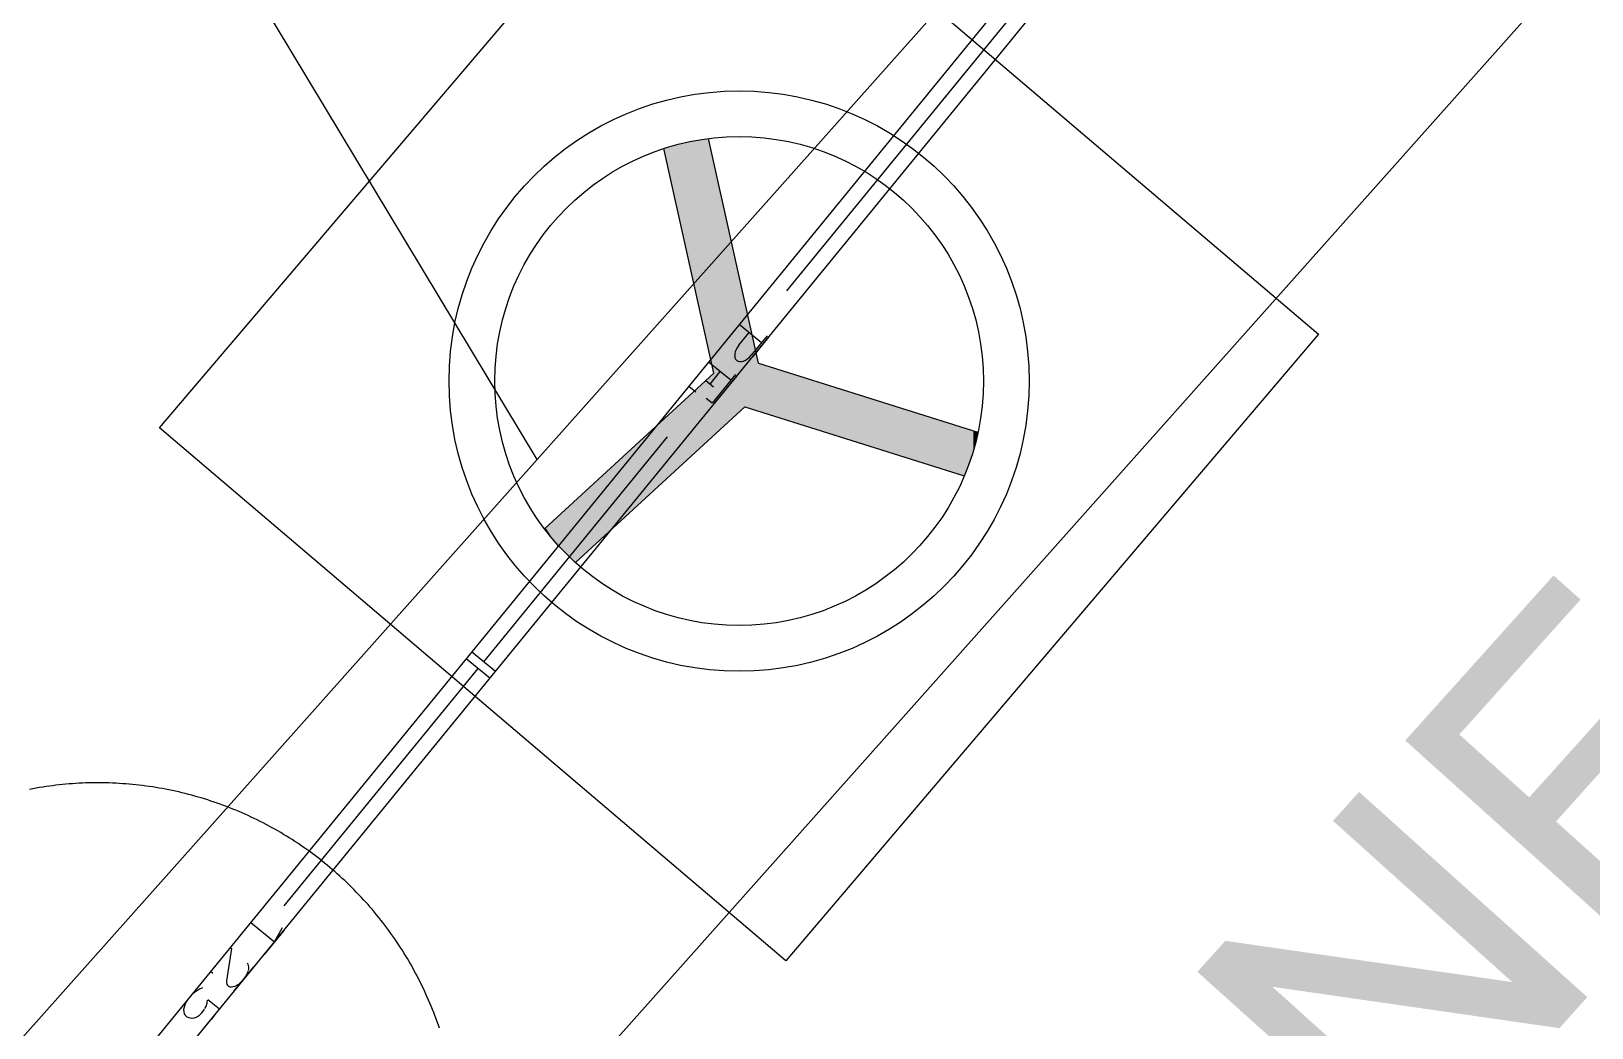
# Model space of a CAD drawing. Header units: inches. Extents: x 0.0008 to 0.0144, y 0.0003 to 0.0113.
# Drawn here: x 0.0101783 to 0.0104285, y 0.0010315 to 0.0011912 of the extents above; entities that cross this region are included whole.
import ezdxf

# ---------------------------------------------------------------- set-up
doc = ezdxf.new("R2010")
doc.units = ezdxf.units.IN
doc.header["$MEASUREMENT"] = 0
doc.linetypes.add('PUNKT', pattern=[6.35, 0, -6.35])
doc.layers.add('Standard', color=7, linetype='Continuous')

# ---------------------------------------------------------------- blocks, each defined once
blk = doc.blocks.new('*U470')
at = {"color": 7, "linetype": 'ByBlock'}
for points in [[(0.2639361, 0.0269471), (0.26383, 0.0270425), (0.2639361, 0.0271606)], [(0.2639361, 0.0269471), (0.2639361, 0.0271606), (0.2642073, 0.0267034)], [(0.2642073, 0.0267034), (0.2642073, 0.0269168), (0.2643134, 0.026608)], [(0.2643134, 0.026608), (0.2643134, 0.0268214), (0.2645599, 0.0263864)], [(0.2645599, 0.0262264), (0.2645599, 0.0265998), (0.2647523, 0.0261987)], [(0.2633912, 0.026326), (0.2632777, 0.026428), (0.2633912, 0.0265543)], [(0.2633912, 0.026326), (0.2633912, 0.0265543), (0.2635829, 0.0261536)], [(0.2635829, 0.0263671), (0.2635829, 0.0265267), (0.26383, 0.0263315)], [(0.26383, 0.0263315), (0.2635829, 0.0265267), (0.26383, 0.0264912)], [(0.26383, 0.0263315), (0.26383, 0.0264912), (0.2639361, 0.0263162)], [(0.2639361, 0.0263162), (0.2639361, 0.026476), (0.2642073, 0.0262772)], [(0.2642073, 0.0262772), (0.2639361, 0.026476), (0.2642073, 0.026437)], [(0.2642073, 0.0262772), (0.2642073, 0.026437), (0.2643134, 0.0262619)], [(0.2643134, 0.0262619), (0.2643134, 0.0264218), (0.2645599, 0.0262264)], [(0.2645599, 0.0262264), (0.2643134, 0.0264218), (0.2645599, 0.0263864)], [(0.2635829, 0.0261536), (0.2635829, 0.0263671), (0.26383, 0.0259315)], [(0.26383, 0.0259315), (0.26383, 0.026145), (0.2639361, 0.0258361)], [(0.2639361, 0.0258361), (0.2639361, 0.0260496), (0.2642073, 0.0255924)]]:
    blk.add_solid(points, dxfattribs=at)
at = {"color": 7, "linetype": 'ByBlock', "extrusion": (0, 0, -1)}
for points in [[(-0.2642073, 0.0267034), (-0.2639361, 0.0271606), (-0.2642073, 0.0269168)], [(-0.2643134, 0.026608), (-0.2642073, 0.0269168), (-0.2643134, 0.0268214)], [(-0.2645599, 0.0263864), (-0.2643134, 0.0268214), (-0.2645599, 0.0265998)], [(-0.2647523, 0.0261987), (-0.2645599, 0.0265998), (-0.2647523, 0.026427)], [(-0.2635829, 0.0261536), (-0.2633912, 0.0265543), (-0.2635829, 0.0265267)], [(-0.2639361, 0.0263162), (-0.26383, 0.0264912), (-0.2639361, 0.026476)], [(-0.2643134, 0.0262619), (-0.2642073, 0.026437), (-0.2643134, 0.0264218)], [(-0.2647523, 0.0261987), (-0.2647523, 0.026427), (-0.2648658, 0.0263249)], [(-0.26383, 0.0259315), (-0.2635829, 0.0263671), (-0.26383, 0.026145)], [(-0.2639361, 0.0258361), (-0.26383, 0.026145), (-0.2639361, 0.0260496)], [(-0.2642073, 0.0255924), (-0.2639361, 0.0260496), (-0.2642073, 0.0258058)], [(-0.2642073, 0.0255924), (-0.2642073, 0.0258058), (-0.2643134, 0.0257104)]]:
    blk.add_solid(points, dxfattribs=at)
blk = doc.blocks.new('*U471')
at = {"color": 7, "linetype": 'ByBlock'}
for points in [[(0.2647283, 0.0278212), (0.2646292, 0.0279317), (0.2647283, 0.0280419)], [(0.2643445, 0.0273942), (0.2643445, 0.0276148), (0.2646292, 0.027711)], [(0.2650915, 0.0274331), (0.2650547, 0.0276115), (0.2650915, 0.0276525)], [(0.2643445, 0.0271718), (0.2641242, 0.0273698), (0.2643445, 0.0276148)], [(0.2650547, 0.0273921), (0.2650538, 0.0276106), (0.2650547, 0.0276115)], [(0.2643445, 0.0271718), (0.2643445, 0.0273942), (0.2646292, 0.0269158)], [(0.264838, 0.0271511), (0.2647383, 0.0272596), (0.264838, 0.0273705)], [(0.264838, 0.0271511), (0.264838, 0.0273705), (0.2650538, 0.0273912)], [(0.2647283, 0.0268267), (0.2646292, 0.0271382), (0.2647283, 0.0272484)], [(0.2647383, 0.0268177), (0.2647283, 0.0272484), (0.2647383, 0.0272596)], [(0.2647283, 0.0268267), (0.2647283, 0.0272484), (0.2647383, 0.0268177)], [(0.2646292, 0.0269158), (0.2646292, 0.0271382), (0.2647283, 0.0268267)], [(0.2652006, 0.0266974), (0.2652006, 0.026918), (0.2655678, 0.0271059)], [(0.2647383, 0.0268177), (0.2647383, 0.0270402), (0.264838, 0.0267281)], [(0.264838, 0.0267281), (0.264838, 0.0269505), (0.2650538, 0.0265341)], [(0.2652006, 0.0266974), (0.2650915, 0.0267967), (0.2652006, 0.026918)], [(0.2650915, 0.026576), (0.2650547, 0.0267558), (0.2650915, 0.0267967)]]:
    blk.add_solid(points, dxfattribs=at)
at = {"color": 7, "linetype": 'ByBlock', "extrusion": (0, 0, -1)}
for points in [[(-0.2647283, 0.0278212), (-0.2647283, 0.0280419), (-0.2647383, 0.0278324)], [(-0.2647383, 0.0278324), (-0.2647283, 0.0280419), (-0.2647383, 0.0280329)], [(-0.2647383, 0.0278324), (-0.2647383, 0.0280329), (-0.264838, 0.0279433)], [(-0.2646292, 0.027711), (-0.2643445, 0.0276148), (-0.2646292, 0.0279317)], [(-0.2646292, 0.027711), (-0.2646292, 0.0279317), (-0.2647283, 0.0278212)], [(-0.2650915, 0.0274331), (-0.2650915, 0.0276525), (-0.2652006, 0.0275544)], [(-0.2650538, 0.0273912), (-0.264838, 0.0273705), (-0.2650538, 0.0276106)], [(-0.2650538, 0.0273912), (-0.2650538, 0.0276106), (-0.2650547, 0.0273921)], [(-0.2650547, 0.0273921), (-0.2650547, 0.0276115), (-0.2650915, 0.0274331)], [(-0.2646292, 0.0269158), (-0.2643445, 0.0273942), (-0.2646292, 0.0271382)], [(-0.2655678, 0.0271059), (-0.2652006, 0.026918), (-0.2655678, 0.0273266)], [(-0.2655678, 0.0271059), (-0.2655678, 0.0273266), (-0.2656775, 0.027228)], [(-0.2647383, 0.0270402), (-0.2647383, 0.0272596), (-0.264838, 0.0271511)], [(-0.264838, 0.0267281), (-0.2647383, 0.0270402), (-0.264838, 0.0269505)], [(-0.2650538, 0.0265341), (-0.264838, 0.0269505), (-0.2650538, 0.0267566)], [(-0.2650915, 0.026576), (-0.2650915, 0.0267967), (-0.2652006, 0.0266974)], [(-0.2650538, 0.0265341), (-0.2650538, 0.0267566), (-0.2650547, 0.0265351)], [(-0.2650547, 0.0265351), (-0.2650538, 0.0267566), (-0.2650547, 0.0267558)], [(-0.2650547, 0.0265351), (-0.2650547, 0.0267558), (-0.2650915, 0.026576)]]:
    blk.add_solid(points, dxfattribs=at)
blk = doc.blocks.new('*U617')
at = {"layer": 'Standard', "color": 4, "linetype": 'ByBlock'}
for points in [[(0.2612791, 0.0289965), (0.2612276, 0.0298111), (0.2612791, 0.0298193)], [(0.2612868, 0.0289617), (0.2612791, 0.0298193), (0.2612868, 0.0298203)], [(0.2612791, 0.0289965), (0.2612791, 0.0298193), (0.2612868, 0.0289617)], [(0.2612868, 0.0289617), (0.2612868, 0.0298203), (0.2613082, 0.0288653)], [(0.2611264, 0.0296831), (0.2611049, 0.0297799), (0.2611264, 0.0297866)], [(0.2611767, 0.0294569), (0.2611264, 0.0297866), (0.2611767, 0.0298001)], [(0.2611264, 0.0296831), (0.2611264, 0.0297866), (0.2611767, 0.0294569)], [(0.2612276, 0.0292279), (0.2611767, 0.0298001), (0.2612276, 0.0298111)], [(0.2611767, 0.0294569), (0.2611767, 0.0298001), (0.2612276, 0.0292279)], [(0.2612276, 0.0292279), (0.2612276, 0.0298111), (0.2612791, 0.0289965)], [(0.2614342, 0.028728), (0.2614342, 0.0291573), (0.2614902, 0.0287104)], [(0.2613082, 0.0286124), (0.2612868, 0.0288457), (0.2613082, 0.0288653)], [(0.2614902, 0.0287104), (0.2614902, 0.0289058), (0.2623279, 0.0284468)], [(0.2623279, 0.0284468), (0.2614902, 0.0289058), (0.2623279, 0.0286422)], [(0.2612791, 0.0285856), (0.2612276, 0.0287914), (0.2612791, 0.0288386)], [(0.2612868, 0.0285927), (0.2612791, 0.0288386), (0.2612868, 0.0288457)], [(0.2611767, 0.0284917), (0.2611264, 0.0286985), (0.2611767, 0.0287446)], [(0.2612276, 0.0285384), (0.2611767, 0.0287446), (0.2612276, 0.0287914)], [(0.2611049, 0.0284258), (0.2607439, 0.0283475), (0.2611049, 0.0286788)], [(0.2611264, 0.0284456), (0.2611049, 0.0286788), (0.2611264, 0.0286985)], [(0.2607439, 0.0280946), (0.2607439, 0.0283475), (0.2611049, 0.0284258)], [(0.2606904, 0.0281467), (0.2606555, 0.0282665), (0.2606904, 0.0282985)], [(0.2607273, 0.0281099), (0.2606904, 0.0282985), (0.2607273, 0.0283324)], [(0.2606904, 0.0281467), (0.2606904, 0.0282985), (0.2607273, 0.0281099)], [(0.2607439, 0.0280946), (0.2607273, 0.0283324), (0.2607439, 0.0283475)], [(0.2607273, 0.0281099), (0.2607273, 0.0283324), (0.2607439, 0.0280946)], [(0.2606226, 0.0282257), (0.2606179, 0.0282319), (0.2606226, 0.0282363)], [(0.2606555, 0.0281853), (0.2606226, 0.0282363), (0.2606555, 0.0282665)], [(0.2606226, 0.0282257), (0.2606226, 0.0282363), (0.2606555, 0.0281853)], [(0.2606555, 0.0281853), (0.2606555, 0.0282665), (0.2606904, 0.0281467)]]:
    blk.add_solid(points, dxfattribs=at)
at = {"layer": 'Standard', "color": 4, "linetype": 'ByBlock', "extrusion": (0, 0, -1)}
for points in [[(-0.2613082, 0.0288653), (-0.2612868, 0.0298203), (-0.2613082, 0.029724)], [(-0.2613082, 0.0286124), (-0.2613082, 0.029724), (-0.2614342, 0.028728)], [(-0.2614342, 0.028728), (-0.2613082, 0.029724), (-0.2614342, 0.0291573)], [(-0.2614902, 0.0287104), (-0.2614342, 0.0291573), (-0.2614902, 0.0289058)], [(-0.2612791, 0.0285856), (-0.2612791, 0.0288386), (-0.2612868, 0.0285927)], [(-0.2612868, 0.0285927), (-0.2612868, 0.0288457), (-0.2613082, 0.0286124)], [(-0.2611767, 0.0284917), (-0.2611767, 0.0287446), (-0.2612276, 0.0285384)], [(-0.2612276, 0.0285384), (-0.2612276, 0.0287914), (-0.2612791, 0.0285856)], [(-0.2611049, 0.0284258), (-0.2611049, 0.0286788), (-0.2611264, 0.0284456)], [(-0.2611264, 0.0284456), (-0.2611264, 0.0286985), (-0.2611767, 0.0284917)], [(-0.2623279, 0.0284468), (-0.2623279, 0.0286422), (-0.2623309, 0.028454)], [(-0.2623309, 0.028454), (-0.2623279, 0.0286422), (-0.2623309, 0.0286413)], [(-0.2623309, 0.028454), (-0.2623309, 0.0286413), (-0.2623495, 0.0285027)], [(-0.2623495, 0.0285027), (-0.2623309, 0.0286413), (-0.2623495, 0.0286354)], [(-0.2623495, 0.0285027), (-0.2623495, 0.0286354), (-0.2623655, 0.0285523)], [(-0.2623655, 0.0285523), (-0.2623495, 0.0286354), (-0.2623655, 0.0286304)], [(-0.2623655, 0.0285523), (-0.2623655, 0.0286304), (-0.2623789, 0.0286026)], [(-0.2623789, 0.0286026), (-0.2623655, 0.0286304), (-0.2623789, 0.0286262)], [(-0.2623789, 0.0286026), (-0.2623789, 0.0286262), (-0.2623839, 0.0286246)]]:
    blk.add_solid(points, dxfattribs=at)

msp = doc.modelspace()

# ---------------------------------------------------------------- linework, layer by layer
at = {"layer": 'Standard', "color": 2, "linetype": 'ByBlock'}
for p, q in [((0.01303931, 0.00413544), (0.00992559, 0.0006408)), ((0.01025939, 0.00112258), (0.01032638, 0.00119776))]:
    msp.add_line(p, q, dxfattribs=at)
at = {"layer": 'Standard', "color": 100, "linetype": 'ByBlock'}
for p, q in [((0.01025939, 0.00112258), (0.01005497, 0.00146188)), ((0.00987332, 0.00068935), (0.01025939, 0.00112258))]:
    msp.add_line(p, q, dxfattribs=at)
at = {"layer": 'Standard', "color": 51, "linetype": 'ByBlock'}
for p, q in [((0.01019015, 0.00101212), (0.0103983, 0.00126673)), ((0.01034202, 0.00120565), (0.01018634, 0.00101523)), ((0.01029489, 0.00113802), (0.01028688, 0.00117403)), ((0.01028773, 0.00113643), (0.01027972, 0.00117244)), ((0.01028773, 0.00113643), (0.01026055, 0.00111149)), ((0.01029489, 0.00113802), (0.01033007, 0.00112695)), ((0.01029269, 0.00113102), (0.01026551, 0.00110609)), ((0.01029269, 0.00113102), (0.01032787, 0.00111995)), ((0.01017852, 0.00106982), (0.01017799, 0.00106972)), ((0.01017904, 0.00106991), (0.01017852, 0.00106982)), ((0.01017957, 0.00107), (0.01017904, 0.00106991)), ((0.0101801, 0.00107009), (0.01017957, 0.00107)), ((0.01018063, 0.00107016), (0.0101801, 0.00107009)), ((0.01018116, 0.00107024), (0.01018063, 0.00107016)), ((0.01018169, 0.00107031), (0.01018116, 0.00107024)), ((0.01018222, 0.00107037), (0.01018169, 0.00107031)), ((0.01018275, 0.00107043), (0.01018222, 0.00107037)), ((0.01018329, 0.00107049), (0.01018275, 0.00107043)), ((0.01018382, 0.00107054), (0.01018329, 0.00107049)), ((0.01018435, 0.00107058), (0.01018382, 0.00107054)), ((0.01018489, 0.00107062), (0.01018435, 0.00107058)), ((0.01018542, 0.00107066), (0.01018489, 0.00107062)), ((0.01018596, 0.00107069), (0.01018542, 0.00107066)), ((0.01018649, 0.00107071), (0.01018596, 0.00107069)), ((0.01018703, 0.00107074), (0.01018649, 0.00107071)), ((0.01018756, 0.00107075), (0.01018703, 0.00107074)), ((0.0101881, 0.00107076), (0.01018756, 0.00107075)), ((0.01018863, 0.00107077), (0.0101881, 0.00107076)), ((0.01018917, 0.00107077), (0.01018863, 0.00107077)), ((0.0101897, 0.00107076), (0.01018917, 0.00107077)), ((0.01019024, 0.00107075), (0.0101897, 0.00107076)), ((0.01019078, 0.00107074), (0.01019024, 0.00107075)), ((0.01019131, 0.00107072), (0.01019078, 0.00107074)), ((0.01019185, 0.00107069), (0.01019131, 0.00107072)), ((0.01019238, 0.00107067), (0.01019185, 0.00107069)), ((0.01019291, 0.00107063), (0.01019238, 0.00107067)), ((0.01019345, 0.00107059), (0.01019291, 0.00107063)), ((0.01019398, 0.00107055), (0.01019345, 0.00107059)), ((0.01019452, 0.0010705), (0.01019398, 0.00107055)), ((0.01019505, 0.00107044), (0.01019452, 0.0010705)), ((0.01019558, 0.00107039), (0.01019505, 0.00107044)), ((0.01019611, 0.00107032), (0.01019558, 0.00107039)), ((0.01019664, 0.00107025), (0.01019611, 0.00107032)), ((0.01019717, 0.00107018), (0.01019664, 0.00107025)), ((0.0101977, 0.0010701), (0.01019717, 0.00107018)), ((0.01019823, 0.00107002), (0.0101977, 0.0010701)), ((0.01019876, 0.00106993), (0.01019823, 0.00107002)), ((0.01019929, 0.00106984), (0.01019876, 0.00106993)), ((0.01019981, 0.00106974), (0.01019929, 0.00106984)), ((0.01020034, 0.00106963), (0.01019981, 0.00106974)), ((0.01020086, 0.00106953), (0.01020034, 0.00106963)), ((0.01020139, 0.00106941), (0.01020086, 0.00106953)), ((0.01020191, 0.0010693), (0.01020139, 0.00106941)), ((0.01020243, 0.00106917), (0.01020191, 0.0010693)), ((0.01020295, 0.00106905), (0.01020243, 0.00106917)), ((0.01020347, 0.00106891), (0.01020295, 0.00106905)), ((0.01020399, 0.00106878), (0.01020347, 0.00106891)), ((0.01020451, 0.00106864), (0.01020399, 0.00106878)), ((0.01020502, 0.00106849), (0.01020451, 0.00106864)), ((0.01020553, 0.00106834), (0.01020502, 0.00106849)), ((0.01020605, 0.00106818), (0.01020553, 0.00106834)), ((0.01020656, 0.00106802), (0.01020605, 0.00106818)), ((0.01020707, 0.00106785), (0.01020656, 0.00106802)), ((0.01020757, 0.00106768), (0.01020707, 0.00106785)), ((0.01020808, 0.00106751), (0.01020757, 0.00106768)), ((0.01020858, 0.00106733), (0.01020808, 0.00106751)), ((0.01020909, 0.00106715), (0.01020858, 0.00106733)), ((0.01020959, 0.00106696), (0.01020909, 0.00106715)), ((0.01021009, 0.00106676), (0.01020959, 0.00106696)), ((0.01021059, 0.00106657), (0.01021009, 0.00106676)), ((0.01021108, 0.00106636), (0.01021059, 0.00106657)), ((0.01021158, 0.00106616), (0.01021108, 0.00106636)), ((0.01021207, 0.00106594), (0.01021158, 0.00106616)), ((0.01021256, 0.00106573), (0.01021207, 0.00106594)), ((0.01021304, 0.00106551), (0.01021256, 0.00106573)), ((0.01021353, 0.00106528), (0.01021304, 0.00106551)), ((0.01021401, 0.00106505), (0.01021353, 0.00106528)), ((0.0102145, 0.00106482), (0.01021401, 0.00106505)), ((0.01021497, 0.00106458), (0.0102145, 0.00106482)), ((0.01021545, 0.00106433), (0.01021497, 0.00106458)), ((0.01021593, 0.00106409), (0.01021545, 0.00106433)), ((0.0102164, 0.00106383), (0.01021593, 0.00106409)), ((0.01021687, 0.00106358), (0.0102164, 0.00106383)), ((0.01021734, 0.00106332), (0.01021687, 0.00106358)), ((0.0102178, 0.00106305), (0.01021734, 0.00106332)), ((0.01021826, 0.00106278), (0.0102178, 0.00106305)), ((0.01021873, 0.00106251), (0.01021826, 0.00106278)), ((0.01021918, 0.00106223), (0.01021873, 0.00106251)), ((0.01021964, 0.00106195), (0.01021918, 0.00106223)), ((0.01022009, 0.00106166), (0.01021964, 0.00106195)), ((0.01022054, 0.00106137), (0.01022009, 0.00106166)), ((0.01022099, 0.00106108), (0.01022054, 0.00106137)), ((0.01022143, 0.00106078), (0.01022099, 0.00106108)), ((0.01022187, 0.00106047), (0.01022143, 0.00106078)), ((0.01022231, 0.00106017), (0.01022187, 0.00106047)), ((0.01022275, 0.00105986), (0.01022231, 0.00106017)), ((0.01022318, 0.00105954), (0.01022275, 0.00105986)), ((0.01022361, 0.00105922), (0.01022318, 0.00105954)), ((0.01022404, 0.0010589), (0.01022361, 0.00105922)), ((0.01022446, 0.00105857), (0.01022404, 0.0010589)), ((0.01022488, 0.00105824), (0.01022446, 0.00105857)), ((0.0102253, 0.00105791), (0.01022488, 0.00105824)), ((0.01022572, 0.00105757), (0.0102253, 0.00105791)), ((0.01022613, 0.00105722), (0.01022572, 0.00105757)), ((0.01022654, 0.00105688), (0.01022613, 0.00105722)), ((0.01022694, 0.00105653), (0.01022654, 0.00105688)), ((0.01022734, 0.00105617), (0.01022694, 0.00105653)), ((0.01022774, 0.00105582), (0.01022734, 0.00105617)), ((0.01022814, 0.00105545), (0.01022774, 0.00105582)), ((0.01022853, 0.00105509), (0.01022814, 0.00105545)), ((0.01022892, 0.00105472), (0.01022853, 0.00105509)), ((0.0102293, 0.00105435), (0.01022892, 0.00105472)), ((0.01022968, 0.00105397), (0.0102293, 0.00105435)), ((0.01023006, 0.00105359), (0.01022968, 0.00105397)), ((0.01023044, 0.00105321), (0.01023006, 0.00105359)), ((0.01023081, 0.00105283), (0.01023044, 0.00105321)), ((0.01023118, 0.00105244), (0.01023081, 0.00105283)), ((0.01023154, 0.00105204), (0.01023118, 0.00105244)), ((0.0102319, 0.00105165), (0.01023154, 0.00105204)), ((0.01023226, 0.00105125), (0.0102319, 0.00105165)), ((0.01023261, 0.00105084), (0.01023226, 0.00105125)), ((0.01023296, 0.00105044), (0.01023261, 0.00105084)), ((0.0102333, 0.00105003), (0.01023296, 0.00105044)), ((0.01023364, 0.00104962), (0.0102333, 0.00105003)), ((0.01023398, 0.0010492), (0.01023364, 0.00104962)), ((0.01023432, 0.00104878), (0.01023398, 0.0010492)), ((0.01023465, 0.00104836), (0.01023432, 0.00104878)), ((0.01023497, 0.00104793), (0.01023465, 0.00104836)), ((0.01023529, 0.00104751), (0.01023497, 0.00104793)), ((0.01023561, 0.00104708), (0.01023529, 0.00104751)), ((0.01023593, 0.00104664), (0.01023561, 0.00104708)), ((0.01023624, 0.00104621), (0.01023593, 0.00104664)), ((0.01023654, 0.00104577), (0.01023624, 0.00104621)), ((0.01023684, 0.00104532), (0.01023654, 0.00104577)), ((0.01023714, 0.00104488), (0.01023684, 0.00104532)), ((0.01023743, 0.00104443), (0.01023714, 0.00104488)), ((0.01023772, 0.00104398), (0.01023743, 0.00104443)), ((0.01023801, 0.00104353), (0.01023772, 0.00104398)), ((0.01023829, 0.00104307), (0.01023801, 0.00104353)), ((0.01023857, 0.00104261), (0.01023829, 0.00104307)), ((0.01023884, 0.00104215), (0.01023857, 0.00104261)), ((0.01023911, 0.00104169), (0.01023884, 0.00104215)), ((0.01023937, 0.00104122), (0.01023911, 0.00104169)), ((0.01023963, 0.00104075), (0.01023937, 0.00104122)), ((0.01023989, 0.00104028), (0.01023963, 0.00104075)), ((0.01024014, 0.00103981), (0.01023989, 0.00104028)), ((0.01024038, 0.00103933), (0.01024014, 0.00103981)), ((0.01024063, 0.00103886), (0.01024038, 0.00103933)), ((0.01024086, 0.00103838), (0.01024063, 0.00103886)), ((0.0102411, 0.00103789), (0.01024086, 0.00103838)), ((0.01024133, 0.00103741), (0.0102411, 0.00103789)), ((0.01024155, 0.00103692), (0.01024133, 0.00103741)), ((0.01024177, 0.00103643), (0.01024155, 0.00103692)), ((0.01024198, 0.00103594), (0.01024177, 0.00103643)), ((0.01024219, 0.00103545), (0.01024198, 0.00103594)), ((0.0102424, 0.00103496), (0.01024219, 0.00103545)), ((0.0102426, 0.00103446), (0.0102424, 0.00103496)), ((0.0102428, 0.00103396), (0.0102426, 0.00103446)), ((0.01024299, 0.00103346), (0.0102428, 0.00103396)), ((0.01024318, 0.00103296), (0.01024299, 0.00103346)), ((0.01024336, 0.00103246), (0.01024318, 0.00103296)), ((0.01024354, 0.00103195), (0.01024336, 0.00103246)), ((0.01024371, 0.00103145), (0.01024354, 0.00103195))]:
    msp.add_line(p, q, dxfattribs=at)
at = {"layer": 'Standard', "color": 51, "linetype": 'PUNKT'}
for p, q in [((0.01019885, 0.00112766), (0.01028427, 0.00122807)), ((0.01028427, 0.00122807), (0.01038468, 0.00114265)), ((0.01038468, 0.00114265), (0.01029926, 0.00104224)), ((0.01029926, 0.00104224), (0.01019885, 0.00112766))]:
    msp.add_line(p, q, dxfattribs=at)
at = {"layer": 'Standard', "color": 7, "linetype": 'ByBlock'}
for p, q in [((0.01035216, 0.00121417), (0.01029938, 0.00114962)), ((0.01029535, 0.00114131), (0.01029179, 0.00114422)), ((0.01029174, 0.00114091), (0.01029339, 0.00114292)), ((0.01029625, 0.00114241), (0.01029371, 0.0011393)), ((0.0102965, 0.00114221), (0.01029395, 0.0011391)), ((0.0102956, 0.00114111), (0.0102956, 0.00114111)), ((0.01029042, 0.00113528), (0.01028686, 0.00113819)), ((0.0102887, 0.00113668), (0.01028706, 0.00113467)), ((0.01029117, 0.00113619), (0.01028743, 0.00113162)), ((0.01028372, 0.00113435), (0.01028485, 0.00113342)), ((0.01028765, 0.00113418), (0.01028643, 0.00113518)), ((0.01029141, 0.00113599), (0.01028752, 0.00113124)), ((0.01029067, 0.00113507), (0.01029066, 0.00113508)), ((0.01028743, 0.00113162), (0.01028649, 0.00113239)), ((0.01028752, 0.00113124), (0.01028753, 0.00113123)), ((0.01028024, 0.00112621), (0.01025078, 0.00109018)), ((0.01025269, 0.00108863), (0.01024888, 0.00109174)), ((0.01024988, 0.00108909), (0.01021878, 0.00105105)), ((0.01025179, 0.00108753), (0.01024799, 0.00109064)), ((0.01025269, 0.00108862), (0.01025269, 0.00108863)), ((0.0102518, 0.00108752), (0.01025179, 0.00108753)), ((0.01021345, 0.00104839), (0.01021725, 0.00104529)), ((0.01021874, 0.00104711), (0.0102156, 0.00104327)), ((0.01021725, 0.00104529), (0.01021854, 0.00104759)), ((0.01021036, 0.00104421), (0.01020958, 0.00103904)), ((0.01021016, 0.00104437), (0.01021036, 0.00104421)), ((0.01021725, 0.00104529), (0.01021726, 0.00104528)), ((0.01021082, 0.00103742), (0.01021396, 0.00104126)), ((0.01021396, 0.00104126), (0.01021397, 0.00104125)), ((0.01020739, 0.00104023), (0.01020702, 0.00104053)), ((0.01021082, 0.00103811), (0.01021108, 0.00103822)), ((0.01021083, 0.00103741), (0.01021082, 0.00103742)), ((0.01020333, 0.00103601), (0.01020302, 0.00103553)), ((0.01020604, 0.00103157), (0.01020843, 0.0010345)), ((0.01020843, 0.0010345), (0.01020658, 0.00103601)), ((0.01020764, 0.00103352), (0.01020714, 0.0010329))]:
    msp.add_line(p, q, dxfattribs=at)
for points in [[(0.01029174, 0.00114091), (0.0102915, 0.00114057), (0.0102913, 0.00114022), (0.01029116, 0.00113986), (0.01029108, 0.00113951), (0.01029106, 0.00113918), (0.0102911, 0.00113889), (0.01029121, 0.00113865), (0.01029138, 0.00113846), (0.0102916, 0.00113834), (0.01029186, 0.00113828), (0.01029215, 0.00113829), (0.01029247, 0.00113837), (0.01029279, 0.00113852), (0.01029312, 0.00113873), (0.01029343, 0.001139), (0.01029371, 0.0011393)], [(0.01021311, 0.00104067), (0.01021317, 0.00104097), (0.01021317, 0.00104124), (0.01021312, 0.00104149), (0.01021302, 0.00104169), (0.01021287, 0.00104185)], [(0.01020955, 0.00103901), (0.01020956, 0.00103874), (0.01020963, 0.00103851), (0.01020974, 0.00103832), (0.01020991, 0.00103818), (0.01021011, 0.00103809), (0.01021035, 0.00103806), (0.01021061, 0.0010381), (0.01021088, 0.00103818)], [(0.01021112, 0.00103827), (0.01021154, 0.00103852), (0.01021194, 0.00103885), (0.0102123, 0.00103923), (0.01021261, 0.00103966), (0.01021286, 0.00104011), (0.01021303, 0.00104057)], [(0.0102057, 0.00103789), (0.01020522, 0.00103769), (0.01020474, 0.0010374), (0.01020427, 0.00103705), (0.01020383, 0.00103663)], [(0.01020308, 0.0010356), (0.01020289, 0.0010352), (0.01020276, 0.0010348), (0.0102027, 0.00103442), (0.01020272, 0.00103407), (0.0102028, 0.00103376), (0.01020295, 0.00103351)], [(0.01020425, 0.00103304), (0.01020459, 0.00103314), (0.01020492, 0.00103332), (0.01020525, 0.00103355), (0.01020555, 0.00103383), (0.01020581, 0.00103416), (0.01020603, 0.00103451)], [(0.01020611, 0.0010346), (0.01020634, 0.00103505), (0.01020648, 0.00103551), (0.01020654, 0.00103595)], [(0.01020295, 0.00103351), (0.01020321, 0.00103328), (0.01020352, 0.00103313), (0.01020388, 0.00103306), (0.01020429, 0.00103308)]]:
    msp.add_lwpolyline(points, dxfattribs=at)
at = {"layer": 'Standard', "color": 51, "linetype": 'ByBlock'}
for radius in [0.00004651, 0.00003918]:
    msp.add_circle((0.01029177, 0.00113516), radius, dxfattribs=at)

# ---------------------------------------------------------------- block references
at = {"color": 7, "linetype": 'ByBlock', "xscale": 0.03937007874015748, "yscale": 0.03937007874015748, "zscale": 0.03937007874015748}
for name in ['*U471', '*U470']:
    msp.add_blockref(name, (0, 0), dxfattribs=at)
at = {"layer": 'Standard', "color": 4, "linetype": 'ByBlock', "xscale": 0.03937007874015748, "yscale": 0.03937007874015748, "zscale": 0.03937007874015748}
msp.add_blockref('*U617', (0, 0), dxfattribs=at)

doc.saveas('drawing.dxf')
